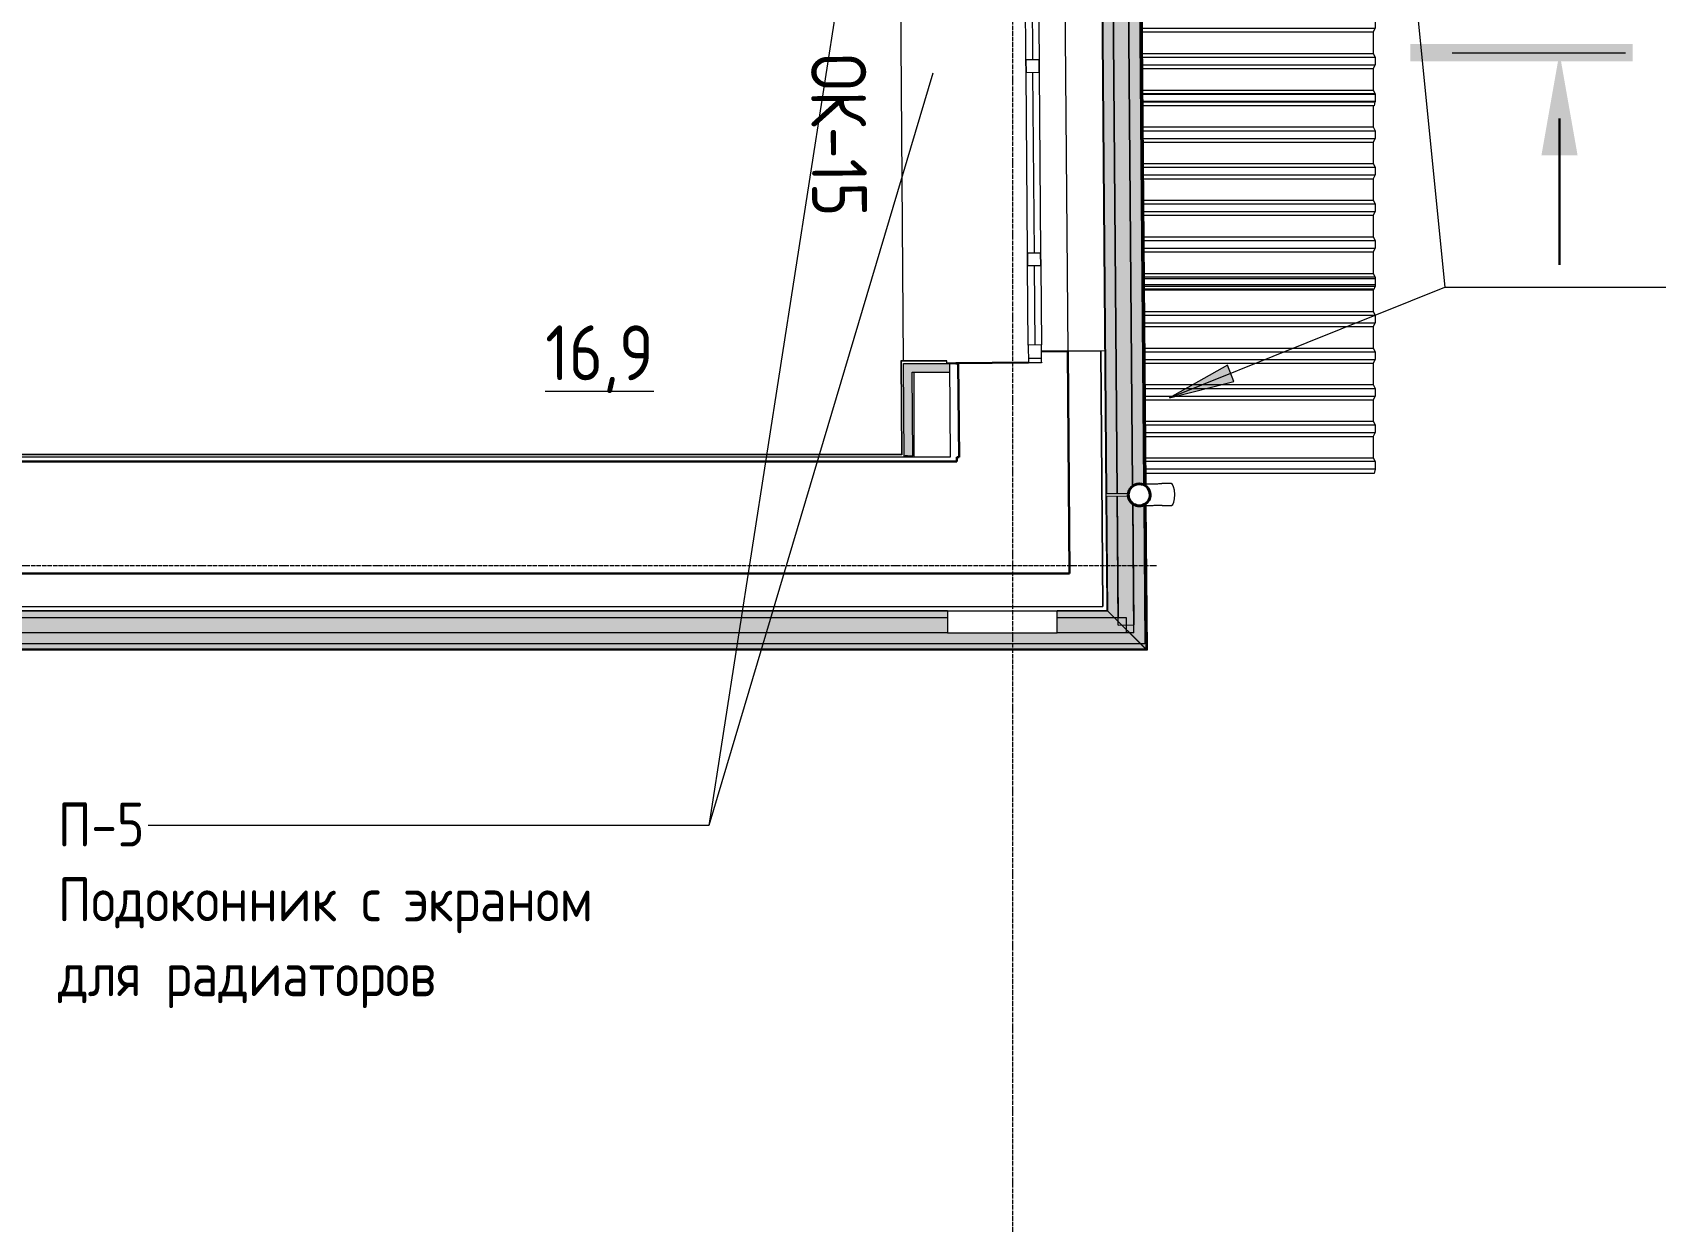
# Model space of a CAD drawing. Header units: millimetres. Extents: x -25149 to 64359, y -29707 to 46678.
# Drawn here: x 50885 to 58278, y 5308 to 10723 of the extents above; entities that cross this region are included whole.
import ezdxf

# ---------------------------------------------------------------- set-up
doc = ezdxf.new("R2010")
doc.units = ezdxf.units.MM
doc.linetypes.add('ADSK_Линия сетки', pattern=[25, 20, -2.5, 0, -2.5])
for name, color, linetype, lineweight in [('_ Окна', 7, 'Continuous', 9), ('Аннотация', 7, 'Continuous', 9), ('Марки окон', 7, 'Continuous', 20), ('Марки помещений', 7, 'Continuous', 20), ('Обобщенные модели', 7, 'Continuous', 18), ('Ограждение', 7, 'Continuous', 9), ('Окна', 7, 'Continuous', 9), ('Оси', 7, 'Continuous', 9), ('Перекрытие', 7, 'Continuous', 18), ('Разрезы', 7, 'Continuous', 9), ('Стены внутренние', 7, 'Continuous', 18), ('Стены наружные', 7, 'Continuous', 18), ('Стены несущие', 7, 'Continuous', 30), ('Стены отделка', 7, 'Continuous', 30), ('Стены штриховка', 7, 'Continuous', 9)]:
    doc.layers.add(name, color=color, linetype=linetype, lineweight=lineweight)
doc.styles.add('GOST Common_2', font='GOST_Common.ttf', dxfattribs={"width": 0.9, "height": 250})
doc.styles.add('GOST Common_4', font='GOST_Common.ttf', dxfattribs={"width": 0.9, "height": 200})

# ---------------------------------------------------------------- blocks, each defined once
blk = doc.blocks.new('Водосток - Тип 1 _карниз больше 490мм_-5167118-План 2-го этажа')
at = {"layer": 'Обобщенные модели', "lineweight": 9}
h = blk.add_hatch(dxfattribs=at)
h.set_pattern_fill('FP_13', color=256, style=0, pattern_type=2)
h.set_pattern_definition([(134.537, (8289.9, -55833.66), (-106.91965, -105.20546), [])])
h.paths.add_polyline_path([(173.7, 148.9), (173.7, 171.1), (164.1, 191.2), (146.7, 205), (125, 210), (103.3, 205), (85.9, 191.2), (76.3, 171.1), (76.3, 148.9), (85.9, 128.8), (104.1, 114.8), (125, 110), (146.7, 115), (164.1, 128.8)])
at = {"layer": 'Обобщенные модели'}
for p, q in [((75, 306.2), (75, 263.6)), ((175, 263.6), (175, 306.2)), ((75, 186.3), (75, 188)), ((75, 184.4), (75, 185.6)), ((175, 187.6), (175, 186.3)), ((175, 185.6), (175, 184.4)), ((175, 184.3), (175, 181.1)), ((120, 109.1), (120, 10)), ((130, 10), (130, 109.1))]:
    blk.add_line(p, q, dxfattribs=at)
at = {"layer": 'Обобщенные модели', "flags": 128}
for points in [[(75, 189.8), (75, 193.4), (75, 197.2), (75, 201.3), (75, 205.5), (75, 209.9), (75, 214.4), (75, 219.1), (75, 224), (75, 229), (75, 234.1), (75, 239.3), (75, 244.6), (75, 250.1), (75, 255.6), (75, 261.3), (75, 263.6)], [(175, 263.6), (175, 258), (175, 252.4), (175, 246.9), (175, 241.5), (175, 236.2), (175, 231.1), (175, 226), (175, 221.1), (175, 216.4), (175, 211.8), (175, 207.3), (175, 203), (175, 198.9), (175, 194.9), (175, 191.2), (175, 189.8)], [(75, 179.9), (75, 182.9), (75, 184.4)]]:
    blk.add_lwpolyline(points, dxfattribs=at)
at = {"layer": 'Обобщенные модели'}
for start, end in [(90, 270), (270, 90)]:
    blk.add_arc((125, 160), 52, start, end, dxfattribs=at)
at = {"layer": 'Обобщенные модели', "lineweight": 40}
for start, end in [(90, 270), (270, 90)]:
    blk.add_arc((125, 160), 50, start, end, dxfattribs=at)
at = {"layer": 'Обобщенные модели'}
for start_param, end_param in [(4.712389, 6.283185), (3.141593, 4.712389)]:
    blk.add_ellipse((125, 306.2), major_axis=(-50, 0), ratio=0.309017, start_param=start_param, end_param=end_param, dxfattribs=at)
blk = doc.blocks.new('Roof Cladding - 833x50mm-3052797-План 2-го этажа')
at = {"layer": 'Обобщенные модели'}
for p, q in [((55937.8, 9602.4), (55942.2, 9602.4)), ((55938.1, 9567.4), (55942.5, 9567.4)), ((55938.2, 9550.4), (55942.7, 9550.4)), ((55942.2, 9602.4), (55943.5, 9602.4)), ((55942.5, 9567.4), (55943.7, 9567.4)), ((55942.7, 9550.4), (55943.9, 9550.4)), ((55944.1, 9602.4), (55945.9, 9602.4)), ((55944.4, 9567.4), (55946.2, 9567.4)), ((55944.5, 9550.4), (55946.3, 9550.4)), ((55947.6, 9602.4), (56999.8, 9602.4)), ((55947.9, 9567.4), (56999.8, 9567.4)), ((55948, 9550.4), (56991.3, 9550.4)), ((56993.1, 9553.9), (56991.3, 9550.4)), ((56991.3, 9550.4), (56991.3, 9452.7)), ((56999.8, 9567.4), (56998, 9563.8)), ((56999.8, 9602.4), (56999.8, 9567.4)), ((55939, 9452.7), (55943.5, 9452.7)), ((55939.1, 9435.7), (55943.6, 9435.7)), ((55939.4, 9400.7), (55943.9, 9400.7)), ((55943.5, 9452.7), (55944.7, 9452.7)), ((55943.6, 9435.7), (55944.8, 9435.7)), ((55943.9, 9400.7), (55945.1, 9400.7)), ((55945.3, 9452.7), (55947.1, 9452.7)), ((55945.5, 9435.7), (55947.2, 9435.7)), ((55945.8, 9400.7), (55947.5, 9400.7)), ((55948.8, 9452.7), (56991.3, 9452.7)), ((55949, 9435.7), (56999.8, 9435.7)), ((55949.3, 9400.7), (56999.8, 9400.7)), ((56991.3, 9452.7), (56999.8, 9435.7)), ((56999.8, 9400.7), (56991.3, 9383.7)), ((56999.8, 9435.7), (56999.8, 9400.7)), ((55939.5, 9383.7), (55944, 9383.7)), ((55944, 9383.7), (55945.2, 9383.7)), ((55945.9, 9383.7), (55947.6, 9383.7)), ((55949.4, 9383.7), (56991.3, 9383.7)), ((56991.3, 9383.7), (56991.3, 9286)), ((55940.3, 9286), (55944.8, 9286)), ((55940.5, 9269), (55944.9, 9269)), ((55944.8, 9286), (55946, 9286)), ((55944.9, 9269), (55946.2, 9269)), ((55946.7, 9286), (55948.4, 9286)), ((55946.8, 9269), (55948.6, 9269)), ((55950.2, 9286), (56991.3, 9286)), ((55950.3, 9269), (56999.8, 9269)), ((56991.3, 9286), (56999.8, 9269)), ((56999.8, 9269), (56999.8, 9234)), ((55940.8, 9234), (55945.2, 9234)), ((55940.9, 9217), (55945.4, 9217)), ((55945.2, 9234), (55946.4, 9234)), ((55945.4, 9217), (55946.6, 9217)), ((55947.1, 9234), (55948.9, 9234)), ((55947.2, 9217), (55949, 9217)), ((55950.6, 9234), (56999.8, 9234)), ((55950.7, 9217), (56991.3, 9217)), ((56999.8, 9234), (56991.3, 9217)), ((56991.3, 9217), (56991.3, 9119.3)), ((55941.7, 9119.3), (55946.1, 9119.3)), ((55941.8, 9102.3), (55946.3, 9102.3)), ((55946.1, 9119.3), (55947.4, 9119.3)), ((55946.3, 9102.3), (55947.5, 9102.3)), ((55948, 9119.3), (55949.8, 9119.3)), ((55948.2, 9102.3), (55949.9, 9102.3)), ((55951.5, 9119.3), (56991.3, 9119.3)), ((55951.7, 9102.3), (56999.8, 9102.3)), ((56991.3, 9119.3), (56999.8, 9102.3)), ((56999.8, 9102.3), (56999.8, 9067.3)), ((55942.1, 9067.3), (55946.6, 9067.3)), ((55942.2, 9050.3), (55946.7, 9050.3)), ((55946.6, 9067.3), (55947.8, 9067.3)), ((55946.7, 9050.3), (55947.9, 9050.3)), ((55948.5, 9067.3), (55950.2, 9067.3)), ((55948.6, 9050.3), (55950.3, 9050.3)), ((55952, 9067.3), (56999.8, 9067.3)), ((55952.1, 9050.3), (56991.3, 9050.3)), ((56999.8, 9067.3), (56991.3, 9050.3)), ((56991.3, 9050.3), (56991.3, 8952.6)), ((55943, 8952.6), (55947.5, 8952.6)), ((55947.5, 8952.6), (55948.7, 8952.6)), ((55949.4, 8952.6), (55951.1, 8952.6)), ((55952.9, 8952.6), (56991.3, 8952.6)), ((56991.3, 8952.6), (56999.8, 8935.6)), ((55943.2, 8935.6), (55947.6, 8935.6)), ((55943.5, 8900.6), (55947.9, 8900.6)), ((55943.6, 8883.6), (55948.1, 8883.6)), ((55947.6, 8935.6), (55948.9, 8935.6)), ((55947.9, 8900.6), (55949.1, 8900.6)), ((55948.1, 8883.6), (55949.3, 8883.6)), ((55949.5, 8935.6), (55951.3, 8935.6)), ((55949.8, 8900.6), (55951.6, 8900.6)), ((55949.9, 8883.6), (55951.7, 8883.6)), ((55953, 8935.6), (56999.8, 8935.6)), ((55953.3, 8900.6), (56999.8, 8900.6)), ((55953.4, 8883.6), (56991.3, 8883.6)), ((56999.8, 8900.6), (56991.3, 8883.6)), ((56991.3, 8883.6), (56991.3, 8785.9)), ((56999.8, 8935.6), (56999.8, 8900.6)), ((55944.4, 8785.9), (55948.8, 8785.9)), ((55949, 8768.9), (55944.5, 8768.9)), ((55949.3, 8733.9), (55944.8, 8733.9)), ((55948.8, 8785.9), (55950.1, 8785.9)), ((55950.2, 8768.9), (55949, 8768.9)), ((55950.5, 8733.9), (55949.3, 8733.9)), ((55950.7, 8785.9), (55952.5, 8785.9)), ((55952.6, 8768.9), (55950.9, 8768.9)), ((55952.9, 8733.9), (55951.2, 8733.9)), ((55954.2, 8785.9), (56991.3, 8785.9)), ((56999.8, 8768.9), (55954.4, 8768.9)), ((56999.8, 8733.9), (55954.7, 8733.9)), ((56991.3, 8785.9), (56999.8, 8768.9)), ((56999.8, 8733.9), (56996.3, 8713.9)), ((56999.8, 8768.9), (56999.8, 8733.9)), ((55949.4, 8713.9), (55945, 8713.9)), ((55950.6, 8713.9), (55949.4, 8713.9)), ((55953.1, 8713.9), (55951.3, 8713.9)), ((56996.3, 8713.9), (55954.8, 8713.9))]:
    blk.add_line(p, q, dxfattribs=at)
blk = doc.blocks.new('Roof Cladding - 833x50mm-V7-План 2-го этажа')
at = {"layer": 'Обобщенные модели'}
for p, q in [((55931, 10442.4), (55935.4, 10442.4)), ((55935.4, 10442.4), (55936.7, 10442.4)), ((55937.3, 10442.4), (55939.1, 10442.4)), ((55940.8, 10442.4), (56999.8, 10442.4)), ((56999.8, 10442.4), (56999.8, 10407.4)), ((55931.3, 10407.4), (55935.7, 10407.4)), ((55935.7, 10407.4), (55936.9, 10407.4)), ((55937.6, 10407.4), (55939.4, 10407.4)), ((55941.1, 10407.4), (56999.8, 10407.4)), ((56991.3, 10388.9), (56991.3, 10292.7)), ((55932.2, 10292.7), (55936.7, 10292.7)), ((55936.7, 10292.7), (55937.9, 10292.7)), ((55938.5, 10292.7), (55940.3, 10292.7)), ((55942, 10292.7), (56991.3, 10292.7)), ((56991.3, 10292.7), (56999.8, 10275.7)), ((55932.3, 10275.7), (55936.8, 10275.7)), ((55932.6, 10240.7), (55937.1, 10240.7)), ((55932.7, 10223.7), (55937.2, 10223.7)), ((55936.8, 10275.7), (55938, 10275.7)), ((55937.1, 10240.7), (55938.3, 10240.7)), ((55937.2, 10223.7), (55938.4, 10223.7)), ((55938.7, 10275.7), (55940.4, 10275.7)), ((55939, 10240.7), (55940.7, 10240.7)), ((55939.1, 10223.7), (55940.9, 10223.7)), ((55942.2, 10275.7), (56999.8, 10275.7)), ((55942.5, 10240.7), (56999.8, 10240.7)), ((55942.6, 10223.7), (56991.3, 10223.7)), ((56999.8, 10240.7), (56991.3, 10223.7)), ((56991.3, 10223.7), (56991.3, 10126)), ((56999.8, 10275.7), (56999.8, 10240.7)), ((55933.5, 10126), (55938, 10126)), ((55933.7, 10109), (55938.1, 10109)), ((55934, 10074), (55938.4, 10074)), ((55934.1, 10057), (55938.6, 10057)), ((55938, 10126), (55939.2, 10126)), ((55938.1, 10109), (55939.4, 10109)), ((55938.4, 10074), (55939.6, 10074)), ((55938.6, 10057), (55939.8, 10057)), ((55939.9, 10126), (55941.6, 10126)), ((55940, 10109), (55941.8, 10109)), ((55940.3, 10074), (55942.1, 10074)), ((55940.4, 10057), (55942.2, 10057)), ((55943.4, 10126), (56991.3, 10126)), ((55943.5, 10109), (56999.8, 10109)), ((55943.8, 10074), (56999.8, 10074)), ((55944, 10057), (56991.3, 10057)), ((56991.3, 10126), (56999.8, 10109)), ((56999.8, 10074), (56991.3, 10057)), ((56991.3, 10057), (56991.3, 9959.3)), ((56999.8, 10109), (56999.8, 10074)), ((55934.9, 9959.3), (55939.4, 9959.3)), ((55935, 9942.3), (55939.5, 9942.3)), ((55935.3, 9907.3), (55939.8, 9907.3)), ((55939.4, 9959.3), (55940.6, 9959.3)), ((55939.5, 9942.3), (55940.7, 9942.3)), ((55939.8, 9907.3), (55941, 9907.3)), ((55941.2, 9959.3), (55943, 9959.3)), ((55941.4, 9942.3), (55943.1, 9942.3)), ((55941.7, 9907.3), (55943.4, 9907.3)), ((55944.7, 9959.3), (56991.3, 9959.3)), ((55944.9, 9942.3), (56999.8, 9942.3)), ((55945.2, 9907.3), (56999.8, 9907.3)), ((56991.3, 9959.3), (56999.8, 9942.3)), ((56999.8, 9907.3), (56991.3, 9890.3)), ((56999.8, 9942.3), (56999.8, 9907.3)), ((55935.4, 9890.3), (55939.9, 9890.3)), ((55939.9, 9890.3), (55941.1, 9890.3)), ((55941.8, 9890.3), (55943.5, 9890.3)), ((55945.3, 9890.3), (56991.3, 9890.3)), ((56991.3, 9890.3), (56991.3, 9792.6)), ((55936.2, 9792.6), (55940.7, 9792.6)), ((55936.4, 9775.6), (55940.8, 9775.6)), ((55940.7, 9792.6), (55941.9, 9792.6)), ((55940.8, 9775.6), (55942.1, 9775.6)), ((55942.6, 9792.6), (55944.3, 9792.6)), ((55942.7, 9775.6), (55944.5, 9775.6)), ((55946.1, 9792.6), (56991.3, 9792.6)), ((55946.2, 9775.6), (56999.8, 9775.6)), ((56991.3, 9792.6), (56999.8, 9775.6)), ((56999.8, 9775.6), (56999.8, 9740.6)), ((55936.7, 9740.6), (55941.1, 9740.6)), ((55936.8, 9723.6), (55941.3, 9723.6)), ((55941.1, 9740.6), (55942.3, 9740.6)), ((55941.3, 9723.6), (55942.5, 9723.6)), ((55943, 9740.6), (55944.8, 9740.6)), ((55943.1, 9723.6), (55944.9, 9723.6)), ((55946.5, 9740.6), (56999.8, 9740.6)), ((55946.6, 9723.6), (56991.3, 9723.6)), ((56999.8, 9740.6), (56991.3, 9723.6)), ((56991.3, 9723.6), (56991.3, 9625.9)), ((55937.6, 9625.9), (55942.1, 9625.9)), ((55942.1, 9625.9), (55943.3, 9625.9)), ((55943.9, 9625.9), (55945.7, 9625.9)), ((55947.4, 9625.9), (56991.3, 9625.9)), ((56991.3, 9625.9), (56999.8, 9608.9)), ((55942.2, 9608.9), (55937.7, 9608.9)), ((55942.5, 9573.9), (55938, 9573.9)), ((55942.6, 9553.9), (55938.2, 9553.9)), ((55943.4, 9608.9), (55942.2, 9608.9)), ((55943.7, 9573.9), (55942.5, 9573.9)), ((55943.8, 9553.9), (55942.6, 9553.9)), ((55945.8, 9608.9), (55944.1, 9608.9)), ((55946.1, 9573.9), (55944.4, 9573.9)), ((55946.3, 9553.9), (55944.5, 9553.9)), ((56999.8, 9608.9), (55947.6, 9608.9)), ((56999.8, 9573.9), (55947.9, 9573.9)), ((56996.3, 9553.9), (55948, 9553.9)), ((56998, 9563.8), (56996.3, 9553.9)), ((56999.8, 9608.9), (56999.8, 9573.9))]:
    blk.add_line(p, q, dxfattribs=at)
blk = doc.blocks.new('Roof Cladding - 833x50mm-V8-План 2-го этажа')
at = {"layer": 'Обобщенные модели'}
for p, q in [((55924.2, 11277.4), (55928.7, 11277.4)), ((55924.5, 11242.4), (55929, 11242.4)), ((55928.7, 11277.4), (55929.9, 11277.4)), ((55929, 11242.4), (55930.2, 11242.4)), ((55930.6, 11277.4), (55932.3, 11277.4)), ((55930.9, 11242.4), (55932.6, 11242.4)), ((55934.1, 11277.4), (56999.8, 11277.4)), ((55934.4, 11242.4), (56999.8, 11242.4)), ((56999.8, 11277.4), (56999.8, 11242.4)), ((56991.3, 11223.9), (56991.3, 11127.7)), ((55925.4, 11127.7), (55929.9, 11127.7)), ((55925.6, 11110.7), (55930, 11110.7)), ((55931.8, 11127.7), (55933.5, 11127.7)), ((55931.9, 11110.7), (55933.7, 11110.7)), ((55935.3, 11127.7), (56991.3, 11127.7)), ((55935.4, 11110.7), (56999.8, 11110.7)), ((56991.3, 11127.7), (56999.8, 11110.7)), ((56999.8, 11110.7), (56999.8, 11075.7)), ((55925.9, 11075.7), (55930.3, 11075.7)), ((55926, 11058.7), (55930.5, 11058.7)), ((55932.2, 11075.7), (55934, 11075.7)), ((55932.3, 11058.7), (55934.1, 11058.7)), ((55935.7, 11075.7), (56999.8, 11075.7)), ((55935.8, 11058.7), (56991.3, 11058.7)), ((56999.8, 11075.7), (56991.3, 11058.7)), ((56991.3, 11058.7), (56991.3, 10961)), ((55926.8, 10961), (55930.6, 10961)), ((55926.9, 10944), (55930.6, 10944)), ((55931.3, 10961), (55932.5, 10961)), ((55931.4, 10944), (55932.6, 10944)), ((55933.1, 10961), (55934.9, 10961)), ((55933.3, 10944), (55935, 10944)), ((55936.6, 10961), (56991.3, 10961)), ((55936.8, 10944), (56999.8, 10944)), ((56991.3, 10961), (56999.8, 10944)), ((56999.8, 10944), (56999.8, 10909)), ((55927.2, 10909), (55930.6, 10909)), ((55927.3, 10892), (55931.8, 10892)), ((55931.7, 10909), (55932.9, 10909)), ((55931.8, 10892), (55933, 10892)), ((55933.6, 10909), (55935.3, 10909)), ((55933.7, 10892), (55935.4, 10892)), ((55937.1, 10909), (56999.8, 10909)), ((55937.2, 10892), (56991.3, 10892)), ((56999.8, 10909), (56991.3, 10892)), ((56991.3, 10892), (56991.3, 10794.3)), ((55928.1, 10794.3), (55932.6, 10794.3)), ((55932.6, 10794.3), (55933.8, 10794.3)), ((55934.5, 10794.3), (55936.2, 10794.3)), ((55938, 10794.3), (56991.3, 10794.3)), ((56991.3, 10794.3), (56999.8, 10777.3)), ((55928.3, 10777.3), (55932.7, 10777.3)), ((55928.6, 10742.3), (55933, 10742.3)), ((55928.7, 10725.3), (55933.2, 10725.3)), ((55932.7, 10777.3), (55934, 10777.3)), ((55933, 10742.3), (55934.2, 10742.3)), ((55933.2, 10725.3), (55934.4, 10725.3)), ((55934.6, 10777.3), (55936.4, 10777.3)), ((55934.9, 10742.3), (55936.7, 10742.3)), ((55935, 10725.3), (55936.8, 10725.3)), ((55938.1, 10777.3), (56999.8, 10777.3)), ((55938.4, 10742.3), (56999.8, 10742.3)), ((55938.5, 10725.3), (56991.3, 10725.3)), ((56999.8, 10742.3), (56991.3, 10725.3)), ((56991.3, 10725.3), (56991.3, 10627.6)), ((56999.8, 10777.3), (56999.8, 10742.3)), ((55930.6, 10627.6), (55934, 10627.6)), ((55930.6, 10610.6), (55934.1, 10610.6)), ((55930.6, 10575.6), (55934.4, 10575.6)), ((55934, 10627.6), (55935.2, 10627.6)), ((55934.1, 10610.6), (55935.3, 10610.6)), ((55934.4, 10575.6), (55935.6, 10575.6)), ((55935.8, 10627.6), (55937.6, 10627.6)), ((55936, 10610.6), (55937.7, 10610.6)), ((55936.3, 10575.6), (55938, 10575.6)), ((55939.3, 10627.6), (56991.3, 10627.6)), ((55939.5, 10610.6), (56999.8, 10610.6)), ((55939.8, 10575.6), (56999.8, 10575.6)), ((56991.3, 10627.6), (56999.8, 10610.6)), ((56999.8, 10575.6), (56991.3, 10558.6)), ((56999.8, 10610.6), (56999.8, 10575.6)), ((55930.6, 10558.6), (55934.5, 10558.6)), ((55934.5, 10558.6), (55935.7, 10558.6)), ((55936.4, 10558.6), (55938.1, 10558.6)), ((55939.9, 10558.6), (56991.3, 10558.6)), ((56991.3, 10558.6), (56991.3, 10460.9)), ((55930.8, 10460.9), (55935.3, 10460.9)), ((55935.4, 10443.9), (55931, 10443.9)), ((55935.3, 10460.9), (55936.5, 10460.9)), ((55936.7, 10443.9), (55935.4, 10443.9)), ((55937.2, 10460.9), (55938.9, 10460.9)), ((55939.1, 10443.9), (55937.3, 10443.9)), ((55940.7, 10460.9), (56991.3, 10460.9)), ((56999.8, 10443.9), (55940.8, 10443.9)), ((56991.3, 10460.9), (56999.8, 10443.9)), ((56999.8, 10443.9), (56999.8, 10408.9)), ((55935.7, 10408.9), (55931.3, 10408.9)), ((55935.9, 10388.9), (55931.4, 10388.9)), ((55936.9, 10408.9), (55935.7, 10408.9)), ((55937.1, 10388.9), (55935.9, 10388.9)), ((55939.4, 10408.9), (55937.6, 10408.9)), ((55939.5, 10388.9), (55937.8, 10388.9)), ((56999.8, 10408.9), (55941.1, 10408.9)), ((56996.3, 10388.9), (55941.3, 10388.9)), ((56999.5, 10407.4), (56996.3, 10388.9))]:
    blk.add_line(p, q, dxfattribs=at)
blk = doc.blocks.new('окно трехпол с фрамугой - 1800 и 1820х2300_h___нов_ ок15-2116341-План 2-го этажа')
at = {"layer": '_ Окна', "lineweight": 18}
for p, q in [((-910, 75), (-910, 135)), ((-910, 135), (-830, 135)), ((-830, 75), (-910, 75)), ((-830, 135), (-830, 75)), ((-470, 75), (-470, 135)), ((-470, 135), (-410, 135)), ((-410, 75), (-470, 75)), ((-410, 135), (-410, 75)), ((410, 75), (410, 135)), ((410, 135), (470, 135)), ((470, 75), (410, 75)), ((470, 135), (470, 75)), ((830, 135), (830, 75)), ((910, 135), (830, 135)), ((830, 75), (910, 75)), ((910, 75), (910, 135))]:
    blk.add_line(p, q, dxfattribs=at)
at = {"layer": '_ Окна'}
for p, q in [((-890, 75), (-890, 135)), ((-830, 105), (-470, 105)), ((-410, 105), (410, 105)), ((470, 105), (830, 105)), ((890, 75), (890, 135))]:
    blk.add_line(p, q, dxfattribs=at)
at = {"layer": 'Окна'}
for p, q in [((-910, 135), (-910, 75)), ((-830, 135), (-910, 135)), ((-910, 75), (-830, 75)), ((-830, 135), (-470, 135)), ((-470, 75), (-830, 75)), ((-410, 135), (-470, 135)), ((-470, 75), (-410, 75)), ((-410, 135), (410, 135)), ((410, 75), (-410, 75)), ((470, 135), (410, 135)), ((410, 75), (470, 75)), ((470, 135), (830, 135)), ((830, 75), (470, 75)), ((910, 135), (830, 135)), ((830, 75), (910, 75)), ((910, 75), (910, 135))]:
    blk.add_line(p, q, dxfattribs=at)
blk = doc.blocks.new('Ограждение - Ограждение-4657813-План 2-го этажа')
at = {"layer": 'Ограждение', "true_color": 0x373f43, "transparency": 33554432}
h = blk.add_hatch(color=149, dxfattribs=at)
h.paths.add_polyline_path([(55961.1, 7909.8), (55955.7, 8575.7), (55937.3, 8566.9), (55914.6, 8566.7), (55892, 8578.6), (55878.9, 8595.4), (55873.8, 8612.1), (55776.8, 8610.9), (55781.1, 8088.4), (55930.6, 7940.1)])
h.paths.add_polyline_path([(55776.8, 8621.3), (55874.9, 8622.1), (55878.8, 8639.7), (55894.9, 8658.8), (55914.3, 8668.1), (55937, 8668.3), (55955, 8659.7), (55888.3, 16911.3), (55869.9, 16902.3), (55847.7, 16902.1), (55827.1, 16912.1), (55813.2, 16930.4), (55808.4, 16950.5), (55813.5, 16972.7), (55827.5, 16990.1), (55846.9, 16999.6), (55869.1, 16999.8), (55887.7, 16992.2), (55864, 19915.6), (55685.4, 19914.1), (55776.8, 8621.4)])
h = blk.add_hatch(color=149, dxfattribs=at)
h.paths.add_polyline_path([(55961.3, 7909.6), (55955.7, 8575.7), (55951.8, 8573.8), (55957.1, 7913.8), (55961.1, 7909.8)])
h.paths.add_polyline_path([(55955.3, 8659.6), (55888.3, 16909.2), (55884.4, 16907.2), (55951.1, 8661.6), (55955, 8659.7)])
h.paths.add_polyline_path([(55887.9, 16993.1), (55864, 19915.6), (55860.1, 19915.1), (55883.7, 16995.1), (55887.7, 16993.2)])
for points in [[(55775.8, 8621.3), (55776.8, 8622.1), (55775.8, 8621.4)], [(55961.1, 7909.8), (55780.1, 8088.4), (55552.2, 8088.4), (55552.2, 7989.4), (55052.2, 7989.4), (55052.2, 8088.4), (49416.5, 8088.4), (49477.8, 8027.6), (49516, 8027.6), (49516, 7989.7), (49596.5, 7909.8), (55930.6, 7909.8)], [(55052.2, 8088.4), (55052.2, 8089.4), (53575.1, 8088.4)], [(55930.6, 7909.6), (55961.1, 7909.8), (55956.1, 7913.8), (49592.5, 7913.8), (49596.7, 7909.6), (55685.4, 7909.6)]]:
    blk.add_hatch(color=149, dxfattribs=at).paths.add_polyline_path(points)
at = {"layer": 'Ограждение'}
for p, q in [((55685.4, 19914.1), (55776.8, 8621.1)), ((55685.4, 19914.1), (55776.8, 8621.1)), ((55883.2, 16906.6), (55949.8, 8662.2)), ((55884.4, 16907.2), (55951.1, 8661.6)), ((55884.7, 16907.4), (55951.4, 8661.5)), ((55885, 16907.5), (55951.7, 8661.3)), ((55886.8, 16907.6), (55953.5, 8660.5)), ((55887, 16910.7), (55953.8, 8660.3)), ((55887.3, 16907.6), (55954, 8660.2)), ((55887.4, 16907.6), (55954.1, 8660.2)), ((55888.3, 16911.3), (55955, 8659.7)), ((55888.5, 16909.3), (55955.3, 8659.6)), ((55770.5, 9272.4), (55756.6, 10987.3)), ((55756.6, 10987.3), (55770.5, 9272.4)), ((55775.8, 8621.1), (55770.5, 9272.4)), ((55779.9, 8109.4), (55775.8, 8611.4)), ((55776.8, 8611.4), (55781.1, 8088.4)), ((55776.8, 8611.4), (55781.1, 8088.4)), ((55950.6, 8573.2), (55955.9, 7915)), ((55951.8, 8573.8), (55957.1, 7913.8)), ((55952.1, 8573.9), (55957.4, 7913.5)), ((55952.4, 8574.1), (55957.8, 7913.1)), ((55954.2, 8574.9), (55959.6, 7911.4)), ((55954.5, 8575.1), (55959.8, 7911.1)), ((55954.7, 8575.2), (55960, 7910.9)), ((55954.8, 8575.2), (55960.2, 7910.8)), ((55955.7, 8575.7), (55961.1, 7909.8)), ((55955.9, 8575.8), (55961.3, 7909.6)), ((55052.2, 8088.4), (49416.5, 8088.4)), ((55052.2, 8088.4), (49416.5, 8088.4)), ((55781.1, 8088.4), (55552.2, 8088.4)), ((55781.1, 8088.4), (55552.2, 8088.4)), ((55780.1, 8089.4), (55779.9, 8109.4)), ((55779.9, 8109.4), (55780.1, 8089.4)), ((55781.1, 8088.4), (55780.1, 8089.4)), ((55781.1, 8088.4), (55959.8, 7911.1)), ((55961.1, 7909.8), (55781.1, 8088.4)), ((55955.9, 7915), (49591.3, 7915)), ((55957.1, 7913.8), (49592.5, 7913.8)), ((55957.4, 7913.5), (49592.8, 7913.5)), ((55957.8, 7913.1), (49593.2, 7913.1)), ((55959.6, 7911.4), (49594.9, 7911.4)), ((55959.8, 7911.1), (49595.2, 7911.1)), ((55960, 7910.9), (49595.4, 7910.9)), ((55960.2, 7910.8), (49595.5, 7910.8)), ((55959.8, 7911.1), (55955.9, 7915)), ((55955.9, 7915), (55957.1, 7913.8)), ((55957.1, 7913.8), (55959.8, 7911.1)), ((55959.8, 7911.1), (55957.1, 7913.8)), ((55957.1, 7913.8), (55959.8, 7911.1)), ((55957.8, 7913.1), (55957.4, 7913.5)), ((55959.6, 7911.4), (55957.8, 7913.1)), ((55957.8, 7913.1), (55959.6, 7911.4)), ((55960, 7910.9), (55959.6, 7911.4)), ((55961.1, 7909.8), (55959.8, 7911.1)), ((55959.8, 7911.1), (55961.1, 7909.8)), ((55960.2, 7910.8), (55961.3, 7909.6)), ((55961.1, 7909.8), (49596.5, 7909.8)), ((55961.3, 7909.6), (49596.7, 7909.6))]:
    blk.add_line(p, q, dxfattribs=at)
blk = doc.blocks.new('Разрез - Номер вида сзади_3_5 мм-16063-План 2-го этажа')
at = {"layer": 'Разрезы'}
for points in [[(9.798, 0.404), (9.798, -0.394), (-0.333, -0.394), (-0.333, 0.404)], [(2.176, -4.675), (3, 0), (3.824, -4.675)]]:
    blk.add_hatch(color=256, dxfattribs=at).paths.add_polyline_path(points)
at = {"layer": 'Разрезы', "lineweight": 30}
blk.add_line((3, -3), (3, -9.663), dxfattribs=at)

msp = doc.modelspace()

# ---------------------------------------------------------------- hatches: boundary and pattern name
at = {"layer": 'Аннотация'}
msp.add_hatch(color=256, dxfattribs=at).paths.add_polyline_path([(56063.697, 9058.789), (56356.782, 9134.031), (56327.321, 9207.323)])
at = {"layer": 'Стены внутренние'}
for points in [[(54854.795, 8795.104), (54894.794, 8795.429), (54891.38, 9215.452), (54851.378, 9215.452), (54853.22, 8988.867)], [(55062.44, 9175.452), (55062.44, 9215.452), (54891.38, 9215.452), (54891.705, 9175.452)]]:
    msp.add_hatch(color=256, dxfattribs=at).paths.add_polyline_path(points)

# ---------------------------------------------------------------- linework, layer by layer
at = {"layer": 'Аннотация'}
for p, q in [((56439.874, 18391.193), (57317.638, 9562.829)), ((55100.478, 14408.283), (53966.097, 7111.925)), ((54985.586, 10538.161), (53966.097, 7111.925)), ((56063.697, 9058.789), (57317.638, 9562.829)), ((57317.638, 9562.829), (60016.258, 9562.829)), ((57317.638, 9562.829), (60016.258, 9562.829)), ((56327.321, 9207.323), (56063.697, 9058.789)), ((56356.782, 9134.031), (56327.321, 9207.323)), ((56063.697, 9058.789), (56356.782, 9134.031)), ((53640.657, 7111.925), (51411.447, 7111.925)), ((53966.097, 7111.925), (53640.657, 7111.925)), ((53966.097, 7111.925), (53640.657, 7111.925))]:
    msp.add_line(p, q, dxfattribs=at)
at = {"layer": 'Оси', "color": 252, "linetype": 'ADSK_Линия сетки'}
for p, q in [((55349.565, -5029.374), (55349.565, 42991.845)), ((-10114.729, 8295), (56004.853, 8295))]:
    msp.add_line(p, q, dxfattribs=at)
at = {"layer": 'Перекрытие'}
for p, q in [((54831.725, 11633), (54851.281, 9227.452)), ((54900.737, 8789.429), (54900.737, 9175.452)), ((55049.618, 9215.541), (55051.618, 9215.558)), ((55061.617, 9215.639), (55090.927, 9215.877))]:
    msp.add_line(p, q, dxfattribs=at)
at = {"layer": 'Разрезы', "lineweight": 20}
msp.add_line((57351.239, 10630.754), (58140.166, 10630.754), dxfattribs=at)
at = {"layer": 'Стены внутренние'}
for p, q in [((55586.627, 10985.952), (55600.497, 9271.008)), ((54870.948, 8794.201), (54858.948, 8794.201))]:
    msp.add_line(p, q, dxfattribs=at)
at = {"layer": 'Стены наружные'}
for p, q in [((55629.109, 32935.97), (55825.759, 8621.324)), ((55775.759, 8621.098), (55683.609, 20014.968)), ((55825.758, 8621.324), (55734.421, 19914.505)), ((55895.402, 8659.033), (55828.661, 16911.061)), ((55828.715, 16911.035), (55895.455, 8659.059)), ((55878.699, 16906.596), (55945.361, 8664.305)), ((55779.897, 8109.429), (55775.837, 8611.439)), ((55830.588, 8024.146), (55825.833, 8612.022)), ((55825.834, 8612.022), (55830.303, 8059.429)), ((55900.817, 7989.429), (55896.078, 8575.445)), ((55896.132, 8575.42), (55900.586, 8024.712)), ((55946.116, 8570.981), (55951.223, 7939.429)), ((49466.843, 8059.429), (55052.223, 8059.429)), ((55552.223, 8059.429), (55865.587, 8059.429)), ((55865.587, 8059.429), (55865.587, 7989.429)), ((55052.223, 7989.429), (49516.281, 7989.429)), ((55900.817, 7989.429), (55552.223, 7989.429)), ((55830.588, 8024.146), (55900.586, 8024.712)), ((55930.561, 7939.429), (49566.662, 7939.429)), ((55951.223, 7939.429), (55931.277, 7939.429))]:
    msp.add_line(p, q, dxfattribs=at)
at = {"layer": 'Стены несущие'}
for p, q in [((55600.497, 9271.008), (55480.501, 9270.037)), ((55608.679, 8259.429), (55600.497, 9271.008)), ((55420.908, 9219.554), (55090.918, 9216.885)), ((55090.918, 9216.885), (55090.935, 9214.885)), ((55090.935, 9214.885), (55101.624, 9214.971)), ((55101.624, 9214.971), (55105.084, 8789.429)), ((55480.906, 9220.039), (55480.922, 9218.039)), ((55094.537, 8769.429), (48730.338, 8769.429)), ((55094.376, 8789.429), (55094.537, 8769.429)), ((55094.376, 8789.429), (55105.084, 8789.429)), ((49244.224, 8259.429), (55608.679, 8259.429))]:
    msp.add_line(p, q, dxfattribs=at)
at = {"layer": 'Стены отделка', "lineweight": 9}
for p, q in [((55750.492, 9272.221), (55600.497, 9271.008)), ((55770.492, 9272.383), (55750.492, 9272.221)), ((54839.297, 9225.452), (54842.744, 8801.429)), ((55049.521, 9227.452), (54841.28, 9227.452)), ((54854.842, 8789.429), (54851.378, 9215.452)), ((54851.378, 9215.452), (55062.44, 9215.452)), ((54894.794, 8795.429), (54891.705, 9175.452)), ((54891.705, 9175.452), (55062.44, 9175.452)), ((55049.61, 9216.551), (55049.521, 9227.452)), ((55090.918, 9216.885), (55049.61, 9216.551)), ((55061.619, 9215.452), (55065.082, 8789.429)), ((55062.44, 9175.452), (55062.44, 9215.452)), ((55101.624, 9214.971), (55101.608, 9216.971)), ((54842.744, 8801.429), (49147, 8801.429)), ((55065.082, 8789.429), (49115, 8789.429)), ((54854.795, 8795.104), (54894.794, 8795.429)), ((55094.537, 8769.429), (55094.537, 8789.429)), ((55775.837, 8611.439), (55775.759, 8621.098)), ((49395.366, 8109.429), (55759.897, 8109.429)), ((49415.519, 8089.429), (55779.897, 8089.429)), ((55052.223, 8089.429), (55052.223, 7989.429)), ((55552.223, 7989.429), (55552.223, 8089.429)), ((55759.897, 8109.429), (55759.897, 8109.429)), ((55779.897, 8089.429), (55779.897, 8109.429)), ((55052.223, 7989.429), (55552.223, 7989.429))]:
    msp.add_line(p, q, dxfattribs=at)
at = {"layer": 'Стены штриховка'}
for p, q in [((55750.492, 9272.221), (55759.897, 8109.429)), ((55759.897, 8109.429), (55750.492, 9272.221)), ((54841.28, 9227.452), (54839.28, 9227.452)), ((54839.28, 9227.452), (54839.297, 9225.452)), ((54839.297, 9225.452), (54841.297, 9225.452)), ((54841.28, 9227.452), (54844.76, 8799.429)), ((55049.537, 9225.452), (54841.297, 9225.452)), ((55061.609, 9216.648), (55061.619, 9215.452)), ((54844.76, 8799.429), (49145, 8799.429))]:
    msp.add_line(p, q, dxfattribs=at)

# ---------------------------------------------------------------- block references
at = {"layer": 'Обобщенные модели'}
for name in ['Roof Cladding - 833x50mm-V8-План 2-го этажа', 'Roof Cladding - 833x50mm-V7-План 2-го этажа', 'Roof Cladding - 833x50mm-3052797-План 2-го этажа']:
    msp.add_blockref(name, (0, 0), dxfattribs=at)
at = {"layer": 'Обобщенные модели', "rotation": 270.4633818725631}
msp.add_blockref('Водосток - Тип 1 _карниз больше 490мм_-5167118-План 2-го этажа', (55764.788, 8741.184), dxfattribs=at)
at = {"layer": 'Ограждение'}
msp.add_blockref('Ограждение - Ограждение-4657813-План 2-го этажа', (0, 0), dxfattribs=at)
at = {"layer": 'Окна', "rotation": 270.4633818725631}
msp.add_blockref('окно трехпол с фрамугой - 1800 и 1820х2300_h___нов_ ок15-2116341-План 2-го этажа', (55338.55, 10128.917), dxfattribs=at)
at = {"layer": 'Разрезы', "lineweight": 50, "extrusion": (0, 0, -1), "xscale": 99.99999999999993, "yscale": 99.99999999999993, "zscale": 99.99999999999993}
msp.add_blockref('Разрез - Номер вида сзади_3_5 мм-16063-План 2-го этажа', (-58140.166, 10630.754), dxfattribs=at)

# ---------------------------------------------------------------- texts
at = {"layer": 'Аннотация', "insert": (51000.681, 7216.048), "char_height": 200, "width": 2637, "attachment_point": 1, "line_spacing_factor": 1.022766, "style": 'GOST Common_4'}
msp.add_mtext('\\pxt1.8,3.6,5.4,7.2,9,10.8,12.6,14.4,16.2,18,19.8,21.6,23.4,25.2,27,28.8,30.6,32.4,34.2,36,37.8,39.6,41.4,43.2,45,46.8,48.6,50.4,52.2,54,55.8,57.6;{П-5\\PПодоконник с экраном для радиаторов}', dxfattribs=at)
at = {"layer": 'Марки окон', "lineweight": 9, "insert": (54558.264, 10255.547), "char_height": 250, "width": 797.4, "attachment_point": 5, "rotation": 270.4633819, "line_spacing_factor": 1.022766, "style": 'GOST Common_2'}
msp.add_mtext('\\pxqc,t1.8,3.6,5.4,7.2,9,10.8,12.6,14.4,16.2,18,19.8,21.6,23.4,25.2,27,28.8,30.6,32.4,34.2,36,37.8,39.6,41.4,43.2,45,46.8,48.6,50.4,52.2,54,55.8,57.6;{ОК-15}', dxfattribs=at)
at = {"layer": 'Марки помещений', "lineweight": 9, "insert": (53467.346, 9235.016), "char_height": 250, "width": 518.4, "attachment_point": 5, "line_spacing_factor": 1.022766, "style": 'GOST Common_2'}
msp.add_mtext('\\pxqc,t1.8,3.6,5.4,7.2,9,10.8,12.6,14.4,16.2,18,19.8,21.6,23.4,25.2,27,28.8,30.6,32.4,34.2,36,37.8,39.6,41.4,43.2,45,46.8,48.6,50.4,52.2,54,55.8,57.6;{\\L16,9}', dxfattribs=at)

doc.saveas('drawing.dxf')
